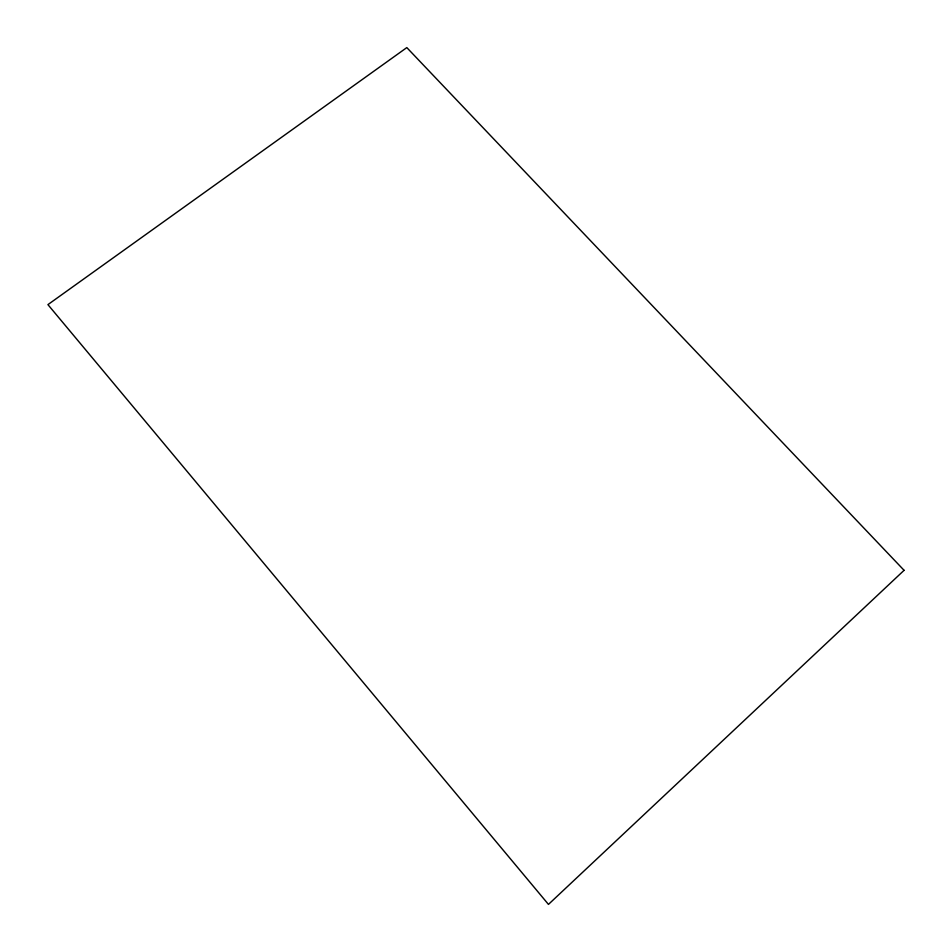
<?xml version="1.0" encoding="UTF-8"?>
<svg xmlns="http://www.w3.org/2000/svg" width="952" height="952" viewBox="0 0 952 952"><rect width="100%" height="100%" fill="white"/><g stroke="black" fill="none" stroke-linecap="round" stroke-linejoin="round"><path stroke-width="1.43" d="M904.079 570.319L548.459 904.4L47.921 304.628L406.813 47.6L904.079 570.319"/></g></svg>
